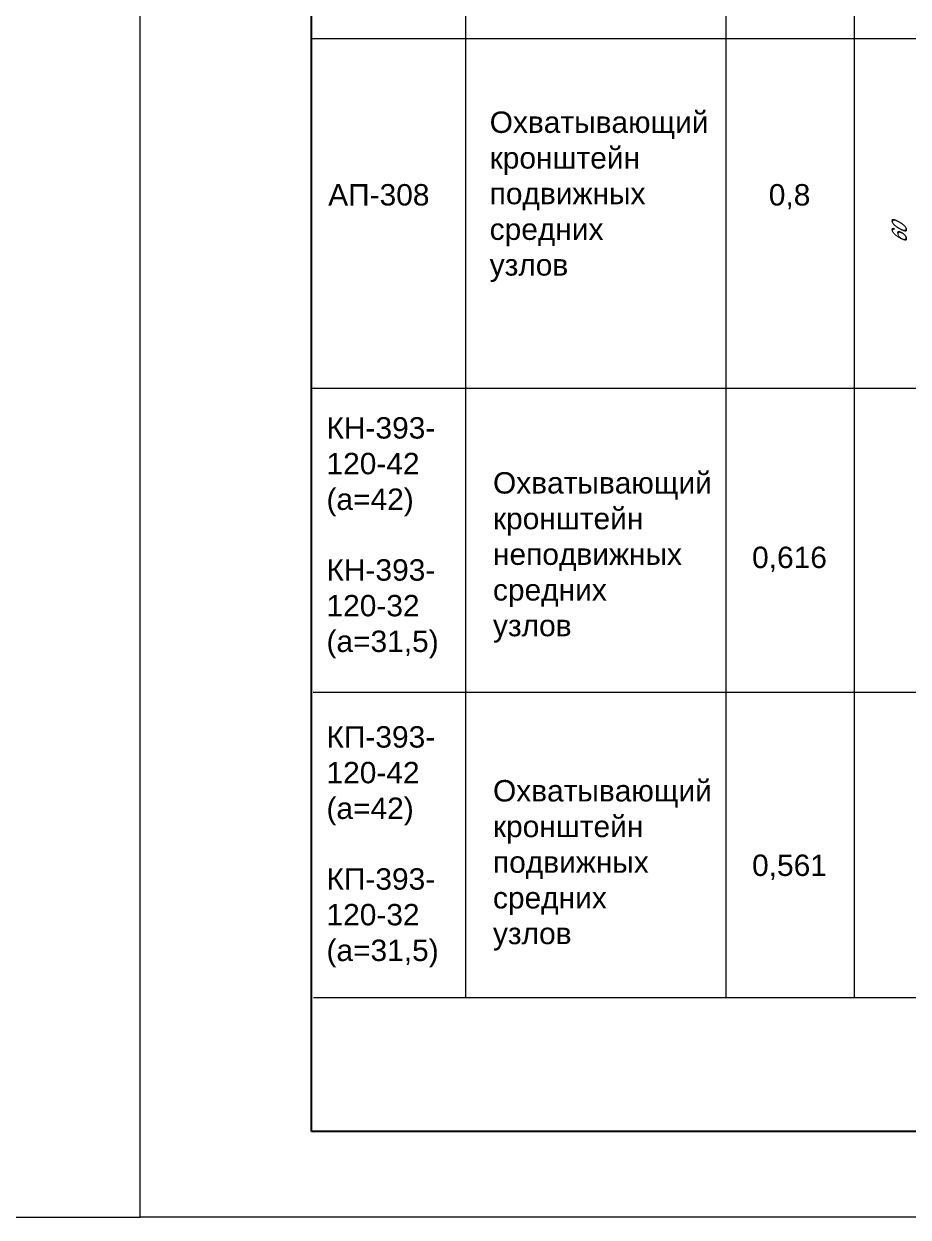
# Model space of a CAD drawing. Extents: x -37 to 4620, y -49 to 348.
# Drawn here: x 1666.4 to 1769.7, y 0 to 139.4 of the extents above; entities that cross this region are included whole.
import ezdxf

# ---------------------------------------------------------------- set-up
doc = ezdxf.new("R2010")
doc.units = 0
doc.header["$LTSCALE"] = 5
for name, color, linetype, lineweight in [('4', 160, 'CONTINUOUS', 18), ('Рамки', 1, 'CONTINUOUS', 15), ('Текстовый', 7, 'CONTINUOUS', 9)]:
    doc.layers.add(name, color=color, linetype=linetype, lineweight=lineweight)
doc.layers.add('Скрытые', color=14, linetype='CONTINUOUS', plot=False)
doc.styles.add('14', font='RUSS.SHX', dxfattribs={"width": 0.7, "height": 14})
doc.styles.add('Каталожный', font='arial.ttf', dxfattribs={"height": 2.5})

msp = doc.modelspace()

# ---------------------------------------------------------------- linework, layer by layer
at = {"layer": 'Рамки'}
for p, q in [((1700, 279.851), (1700, 25.67)), ((1718, 279.851), (1718, 25.67)), ((1748.392, 279.851), (1748.392, 25.67)), ((1763.392, 279.852), (1763.392, 25.67))]:
    msp.add_line(p, q, dxfattribs=at)
at = {"layer": 'Рамки', "linetype": 'Continuous'}
for p, q in [((1700, 137.694), (1864.803, 137.695)), ((1700, 96.851), (1864.803, 96.851)), ((1700.197, 61.323), (1865, 61.323)), ((1700.23, 25.67), (1865.033, 25.671))]:
    msp.add_line(p, q, dxfattribs=at)
for points in [[(1680, 297), (1470, 297), (1470, 0), (1680, 0)], [(1680, 297), (1890, 297), (1890, 0), (1680, 0)]]:
    msp.add_lwpolyline(points, close=True, dxfattribs=at)
at = {"layer": 'Скрытые', "linetype": 'Continuous'}
msp.add_lwpolyline([(1700, 10), (1700, 287), (1865, 287), (1865, 10)], close=True, dxfattribs=at)

# ---------------------------------------------------------------- texts
at = {"layer": '4', "lineweight": 13, "extrusion": (0.707107, 0.408248, 0.57735), "insert": (1768.66, 115.345, 429.866), "char_height": 2.52, "attachment_point": 5, "text_direction": (0, 0.816497, -0.57735), "style": '14'}
msp.add_mtext('\\A1;60', dxfattribs=at)
at = {"layer": 'Текстовый', "color": 1, "linetype": 'Continuous', "char_height": 2.5, "attachment_point": 1, "style": 'Каталожный'}
for s, insert, width in [('\\pxql;Охватывающий кронштейн подвижных средних узлов', (1720.808, 129.178), 15.84446), ('\\pxql;АП-308', (1701.947, 120.695), 15.84446), ('\\pxqc;0,8', (1748.334, 120.695), 14.9998), ('КН-393-\\P120-42 (а=42)', (1701.749, 93.463, 729.711), 15.84446), ('\\pxql;Охватывающий кронштейн неподвижных средних узлов', (1721.194, 87.04, 729.711), 15.84446), ('\\pxqc;0,616', (1749.289, 78.336, 729.711), 13.06957), ('КН-393-\\P120-32 (а=31,5)', (1701.749, 76.864, 729.711), 15.84446), ('КП-393-\\P120-42 (а=42)', (1701.749, 57.357, 729.711), 15.84446), ('\\pxql;Охватывающий кронштейн подвижных средних узлов', (1721.194, 51.065, 729.711), 15.84446), ('\\pxqc;0,561', (1749.289, 42.361, 729.711), 13.06957), ('КП-393-\\P120-32 (а=31,5)', (1701.749, 40.758, 729.711), 15.84446)]:
    msp.add_mtext(s, dxfattribs=dict(at, insert=insert, width=width))

doc.saveas('drawing.dxf')
